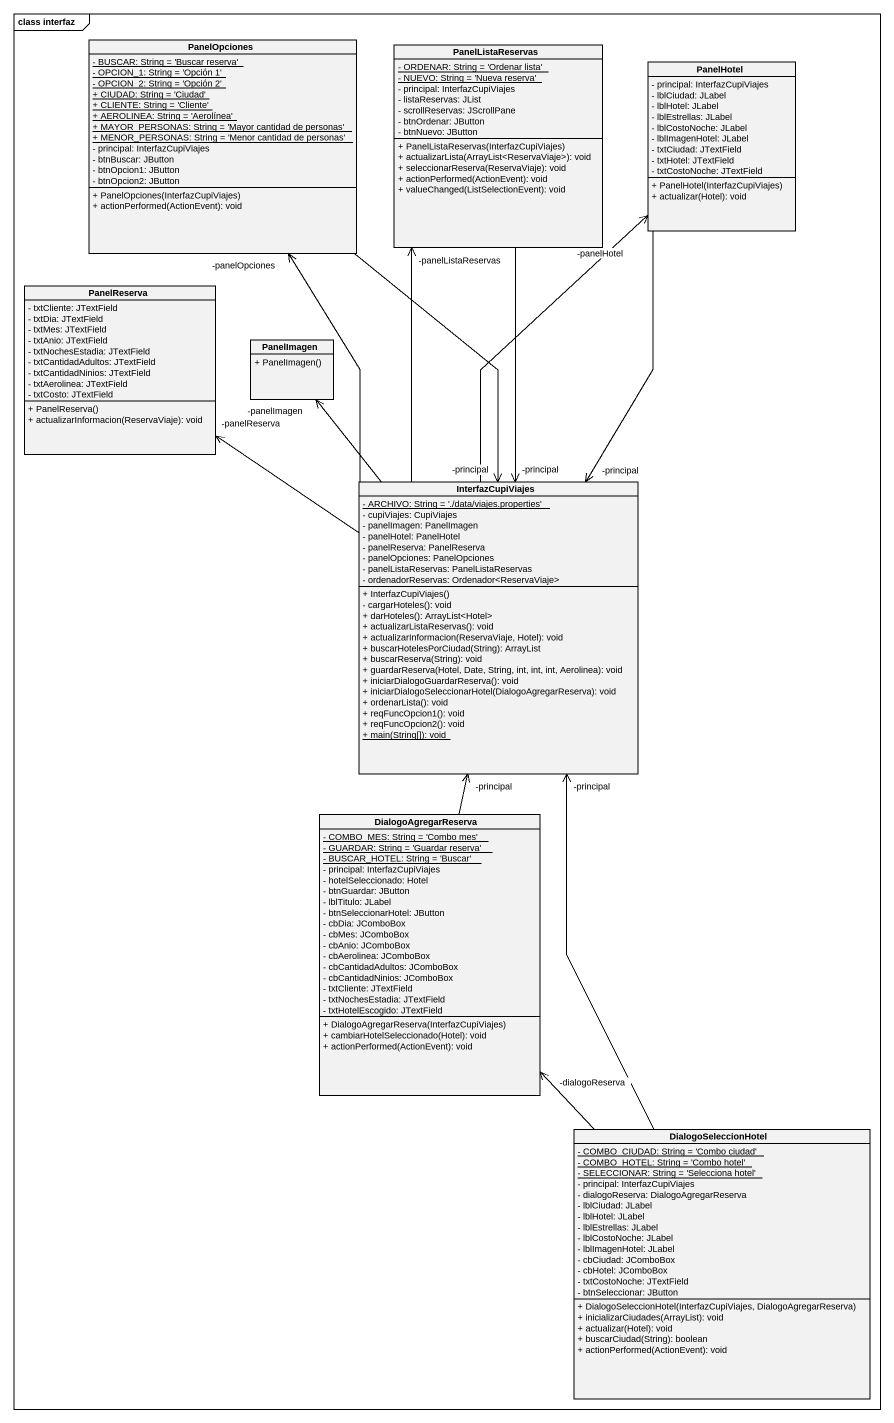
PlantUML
@startuml
mainframe class interfaz
hide circle
hide empty members
skinparam classAttributeIconSize 0
class PanelOpciones {
  {static} - BUSCAR: String = 'Buscar reserva'
  {static} - OPCION_1: String = 'Opción 1'
  {static} - OPCION_2: String = 'Opción 2'
  {static} + CIUDAD: String = 'Ciudad'
  {static} + CLIENTE: String = 'Cliente'
  {static} + AEROLINEA: String = 'Aerolínea'
  {static} + MAYOR_PERSONAS: String = 'Mayor cantidad de personas'
  {static} + MENOR_PERSONAS: String = 'Menor cantidad de personas'
  - principal: InterfazCupiViajes
  - btnBuscar: JButton
  - btnOpcion1: JButton
  - btnOpcion2: JButton
  + PanelOpciones(InterfazCupiViajes)
  + actionPerformed(ActionEvent): void
}
class PanelListaReservas {
  {static} - ORDENAR: String = 'Ordenar lista'
  {static} - NUEVO: String = 'Nueva reserva'
  - principal: InterfazCupiViajes
  - listaReservas: JList
  - scrollReservas: JScrollPane
  - btnOrdenar: JButton
  - btnNuevo: JButton
  + PanelListaReservas(InterfazCupiViajes)
  + actualizarLista(ArrayList<ReservaViaje>): void
  + seleccionarReserva(ReservaViaje): void
  + actionPerformed(ActionEvent): void
  + valueChanged(ListSelectionEvent): void
}
class PanelHotel {
  - principal: InterfazCupiViajes
  - lblCiudad: JLabel
  - lblHotel: JLabel
  - lblEstrellas: JLabel
  - lblCostoNoche: JLabel
  - lblImagenHotel: JLabel
  - txtCiudad: JTextField
  - txtHotel: JTextField
  - txtCostoNoche: JTextField
  + PanelHotel(InterfazCupiViajes)
  + actualizar(Hotel): void
}
class PanelReserva {
  - txtCliente: JTextField
  - txtDia: JTextField
  - txtMes: JTextField
  - txtAnio: JTextField
  - txtNochesEstadia: JTextField
  - txtCantidadAdultos: JTextField
  - txtCantidadNinios: JTextField
  - txtAerolinea: JTextField
  - txtCosto: JTextField
  + PanelReserva()
  + actualizarInformacion(ReservaViaje): void
}
class PanelImagen {
  + PanelImagen()
}
class InterfazCupiViajes {
  {static} - ARCHIVO: String = './data/viajes.properties'
  - cupiViajes: CupiViajes
  - panelImagen: PanelImagen
  - panelHotel: PanelHotel
  - panelReserva: PanelReserva
  - panelOpciones: PanelOpciones
  - panelListaReservas: PanelListaReservas
  - ordenadorReservas: Ordenador<ReservaViaje>
  + InterfazCupiViajes()
  - cargarHoteles(): void
  + darHoteles(): ArrayList<Hotel>
  + actualizarListaReservas(): void
  + actualizarInformacion(ReservaViaje, Hotel): void
  + buscarHotelesPorCiudad(String): ArrayList
  + buscarReserva(String): void
  + guardarReserva(Hotel, Date, String, int, int, int, Aerolinea): void
  + iniciarDialogoGuardarReserva(): void
  + iniciarDialogoSeleccionarHotel(DialogoAgregarReserva): void
  + ordenarLista(): void
  + reqFuncOpcion1(): void
  + reqFuncOpcion2(): void
  {static} + main(String[]): void
}
class DialogoAgregarReserva {
  {static} - COMBO_MES: String = 'Combo mes'
  {static} - GUARDAR: String = 'Guardar reserva'
  {static} - BUSCAR_HOTEL: String = 'Buscar'
  - principal: InterfazCupiViajes
  - hotelSeleccionado: Hotel
  - btnGuardar: JButton
  - lblTitulo: JLabel
  - btnSeleccionarHotel: JButton
  - cbDia: JComboBox
  - cbMes: JComboBox
  - cbAnio: JComboBox
  - cbAerolinea: JComboBox
  - cbCantidadAdultos: JComboBox
  - cbCantidadNinios: JComboBox
  - txtCliente: JTextField
  - txtNochesEstadia: JTextField
  - txtHotelEscogido: JTextField
  + DialogoAgregarReserva(InterfazCupiViajes)
  + cambiarHotelSeleccionado(Hotel): void
  + actionPerformed(ActionEvent): void
}
class DialogoSeleccionHotel {
  {static} - COMBO_CIUDAD: String = 'Combo ciudad'
  {static} - COMBO_HOTEL: String = 'Combo hotel'
  {static} - SELECCIONAR: String = 'Selecciona hotel'
  - principal: InterfazCupiViajes
  - dialogoReserva: DialogoAgregarReserva
  - lblCiudad: JLabel
  - lblHotel: JLabel
  - lblEstrellas: JLabel
  - lblCostoNoche: JLabel
  - lblImagenHotel: JLabel
  - cbCiudad: JComboBox
  - cbHotel: JComboBox
  - txtCostoNoche: JTextField
  - btnSeleccionar: JButton
  + DialogoSeleccionHotel(InterfazCupiViajes, DialogoAgregarReserva)
  + inicializarCiudades(ArrayList): void
  + actualizar(Hotel): void
  + buscarCiudad(String): boolean
  + actionPerformed(ActionEvent): void
}
PanelOpciones --> "-principal" InterfazCupiViajes
PanelListaReservas --> "-principal" InterfazCupiViajes
PanelHotel --> "-principal" InterfazCupiViajes
InterfazCupiViajes -up-> "-panelOpciones" PanelOpciones
InterfazCupiViajes -up-> "-panelListaReservas" PanelListaReservas
InterfazCupiViajes -up-> "-panelHotel" PanelHotel
InterfazCupiViajes -up-> "-panelReserva" PanelReserva
InterfazCupiViajes -up-> "-panelImagen" PanelImagen
DialogoAgregarReserva -up-> "-principal" InterfazCupiViajes
DialogoSeleccionHotel -up-> "-principal" InterfazCupiViajes
DialogoSeleccionHotel -up-> "-dialogoReserva" DialogoAgregarReserva
@enduml
